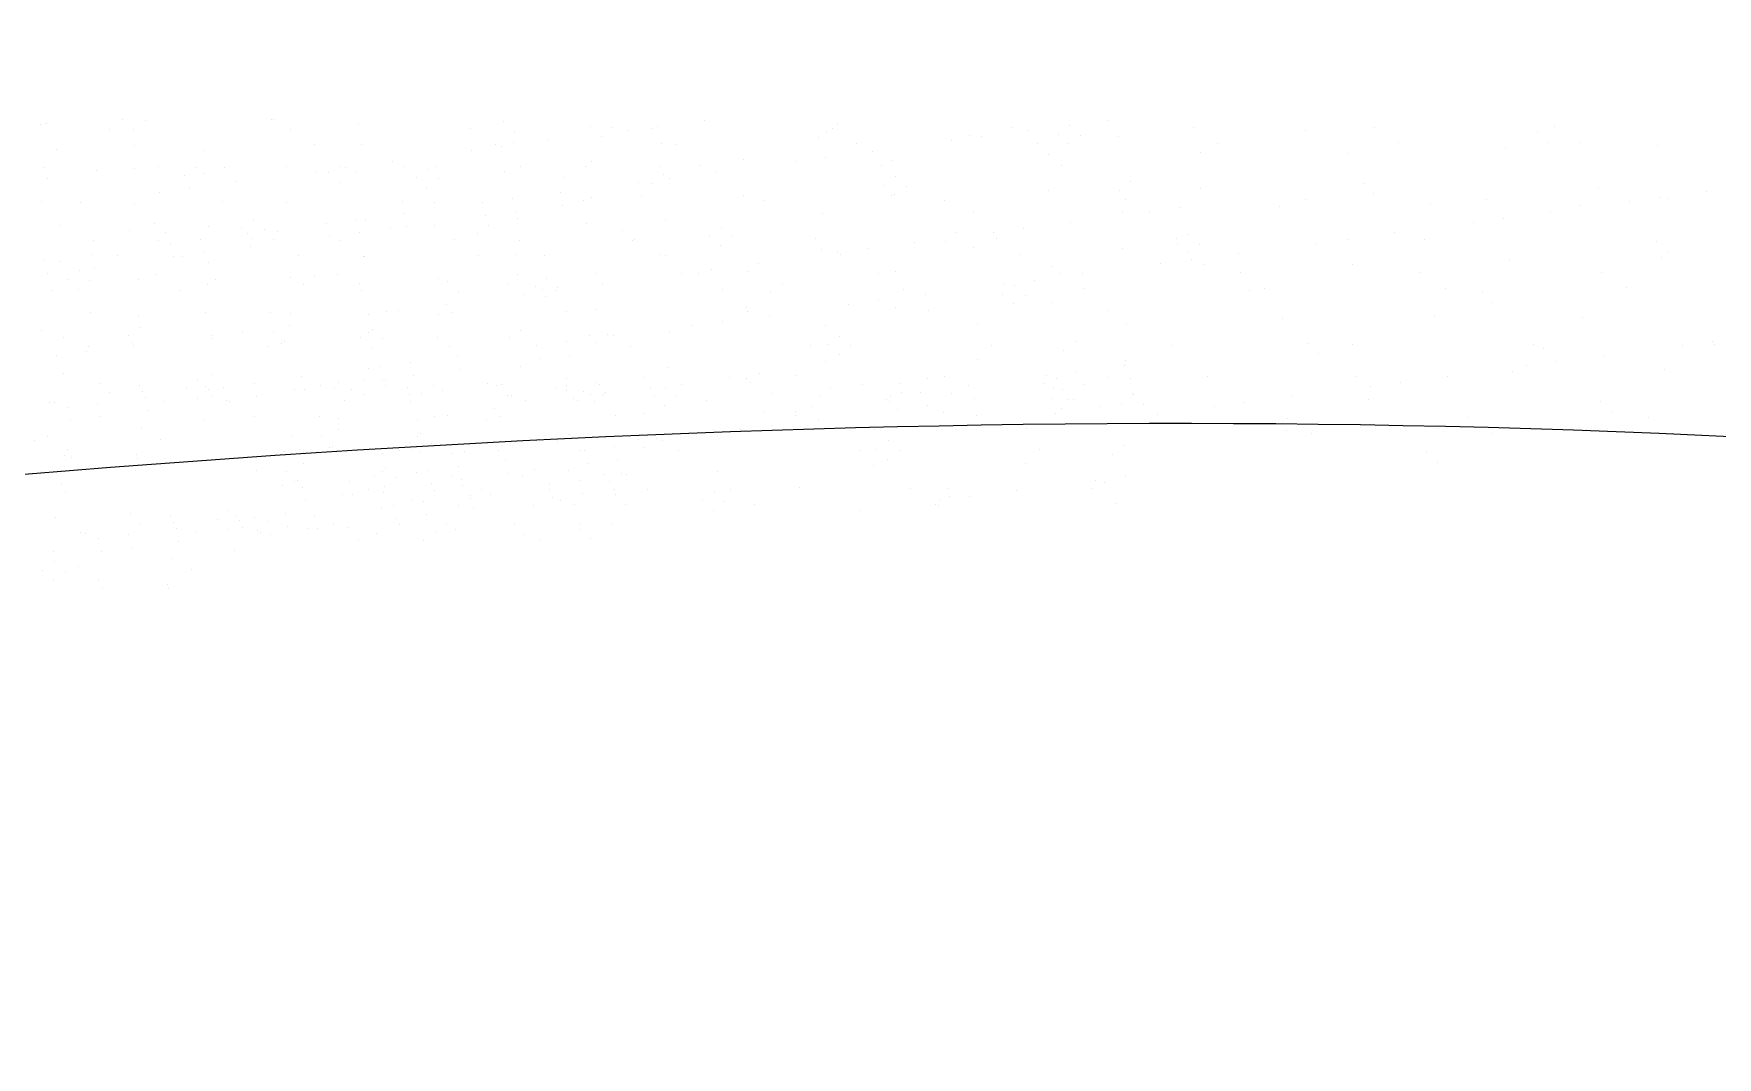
# Model space of a CAD drawing. Header units: millimetres. Extents: x -394 to 6212, y -2458 to 809.
# Drawn here: x 4950.55 to 4979.57, y -2274.2 to -2256.57 of the extents above; entities that cross this region are included whole.
import ezdxf

# ---------------------------------------------------------------- set-up
doc = ezdxf.new("R2010")
doc.units = ezdxf.units.MM
doc.layers.add('2', color=2, linetype='Continuous', lineweight=18, true_color=0xffff00)

msp = doc.modelspace()

# ---------------------------------------------------------------- linework, layer by layer
at = {"layer": '2'}
for p, q in [((4954.64304, -2258.0415), (4954.64304, -2258.0415)), ((4950.67398, -2258.12319), (4950.67398, -2258.12319)), ((4950.76693, -2258.12198), (4950.76693, -2258.12198)), ((4951.85598, -2258.21911), (4951.85598, -2258.21911)), ((4952.08706, -2258.05075), (4952.08706, -2258.05075)), ((4952.27138, -2258.21965), (4952.27138, -2258.21965)), ((4952.47046, -2258.06772), (4952.47046, -2258.06772)), ((4954.69065, -2258.04395), (4954.69065, -2258.04395)), ((4954.97012, -2258.21346), (4954.97012, -2258.21346)), ((4956.14749, -2258.13917), (4956.14749, -2258.13917)), ((4958.08426, -2258.2078), (4958.08426, -2258.2078)), ((4958.64449, -2258.07587), (4958.64449, -2258.07587)), ((4958.82881, -2258.24477), (4958.82881, -2258.24477)), ((4960.14894, -2258.17354), (4960.14894, -2258.17354)), ((4960.53235, -2258.19051), (4960.53235, -2258.19051)), ((4960.78531, -2258.23116), (4960.78531, -2258.23116)), ((4961.1984, -2258.20214), (4961.1984, -2258.20214)), ((4961.30582, -2258.16263), (4961.30582, -2258.16263)), ((4962.1188, -2258.0556), (4962.1188, -2258.0556)), ((4964.20937, -2258.26196), (4964.20937, -2258.26196)), ((4964.31254, -2258.19648), (4964.31254, -2258.19648)), ((4964.40846, -2258.11003), (4964.40846, -2258.11003)), ((4966.68817, -2258.32735), (4966.68817, -2258.32735)), ((4967.42668, -2258.19082), (4967.42668, -2258.19082)), ((4967.69851, -2258.23909), (4967.69851, -2258.23909)), ((4968.21083, -2258.29633), (4968.21083, -2258.29633)), ((4968.40991, -2258.1444), (4968.40991, -2258.1444)), ((4968.59423, -2258.3133), (4968.59423, -2258.3133)), ((4969.05679, -2258.06027), (4969.05679, -2258.06027)), ((4970.54083, -2258.18516), (4970.54083, -2258.18516)), ((4972.47034, -2258.23282), (4972.47034, -2258.23282)), ((4973.65497, -2258.1795), (4973.65497, -2258.1795)), ((4976.4718, -2258.26719), (4976.4718, -2258.26719)), ((4976.76911, -2258.17384), (4976.76911, -2258.17384)), ((4950.93502, -2258.5642), (4950.93502, -2258.5642)), ((4952.27767, -2258.48776), (4952.27767, -2258.48776)), ((4953.49311, -2258.57647), (4953.49311, -2258.57647)), ((4955.39181, -2258.48211), (4955.39181, -2258.48211)), ((4956.194, -2258.47916), (4956.194, -2258.47916)), ((4958.09353, -2258.58554), (4958.09353, -2258.58554)), ((4958.50595, -2258.47645), (4958.50595, -2258.47645)), ((4958.61404, -2258.51701), (4958.61404, -2258.51701)), ((4958.81159, -2258.44578), (4958.81159, -2258.44578)), ((4959.42703, -2258.40998), (4959.42703, -2258.40998)), ((4960.33326, -2258.34244), (4960.33326, -2258.34244)), ((4961.36968, -2258.45804), (4961.36968, -2258.45804)), ((4961.6201, -2258.47079), (4961.6201, -2258.47079)), ((4964.07058, -2258.36074), (4964.07058, -2258.36074)), ((4964.73424, -2258.46513), (4964.73424, -2258.46513)), ((4965.00674, -2258.59347), (4965.00674, -2258.59347)), ((4966.36502, -2258.41465), (4966.36502, -2258.41465)), ((4966.88553, -2258.34612), (4966.88553, -2258.34612)), ((4967.84838, -2258.45947), (4967.84838, -2258.45947)), ((4968.39514, -2258.46523), (4968.39514, -2258.46523)), ((4969.24626, -2258.33962), (4969.24626, -2258.33962)), ((4970.664, -2258.61207), (4970.664, -2258.61207)), ((4970.96252, -2258.45381), (4970.96252, -2258.45381)), ((4974.07666, -2258.44815), (4974.07666, -2258.44815)), ((4975.92298, -2258.52704), (4975.92298, -2258.52704)), ((4976.65612, -2258.43609), (4976.65612, -2258.43609)), ((4977.19081, -2258.44249), (4977.19081, -2258.44249)), ((4978.54057, -2258.49365), (4978.54057, -2258.49365)), ((4950.7155, -2258.87205), (4950.7155, -2258.87205)), ((4952.29326, -2258.88232), (4952.29326, -2258.88232)), ((4952.70353, -2258.85777), (4952.70353, -2258.85777)), ((4953.34045, -2258.86491), (4953.34045, -2258.86491)), ((4953.82964, -2258.86639), (4953.82964, -2258.86639)), ((4954.91085, -2258.84893), (4954.91085, -2258.84893)), ((4955.81768, -2258.85211), (4955.81768, -2258.85211)), ((4955.92227, -2258.87139), (4955.92227, -2258.87139)), ((4956.73525, -2258.76436), (4956.73525, -2258.76436)), ((4956.94379, -2258.86073), (4956.94379, -2258.86073)), ((4957.3419, -2258.89929), (4957.3419, -2258.89929)), ((4957.46894, -2258.8612), (4957.46894, -2258.8612)), ((4958.93182, -2258.84645), (4958.93182, -2258.84645)), ((4960.05793, -2258.85507), (4960.05793, -2258.85507)), ((4960.16984, -2258.76389), (4960.16984, -2258.76389)), ((4961.36133, -2258.85084), (4961.36133, -2258.85084)), ((4962.04596, -2258.84079), (4962.04596, -2258.84079)), ((4962.78743, -2258.7305), (4962.78743, -2258.7305)), ((4963.67325, -2258.76903), (4963.67325, -2258.76903)), ((4964.19376, -2258.7005), (4964.19376, -2258.7005)), ((4965.1601, -2258.83513), (4965.1601, -2258.83513)), ((4965.34552, -2258.74277), (4965.34552, -2258.74277)), ((4968.04641, -2258.64546), (4968.04641, -2258.64546)), ((4968.27424, -2258.82947), (4968.27424, -2258.82947)), ((4973.22209, -2258.62434), (4973.22209, -2258.62434)), ((4950.78386, -2259.06658), (4950.78386, -2259.06658)), ((4951.63692, -2258.91918), (4951.63692, -2258.91918)), ((4953.14136, -2259.01685), (4953.14136, -2259.01685)), ((4953.48476, -2258.96927), (4953.48476, -2258.96927)), ((4954.04348, -2259.11874), (4954.04348, -2259.11874)), ((4955.40176, -2258.93992), (4955.40176, -2258.93992)), ((4955.63837, -2258.95355), (4955.63837, -2258.95355)), ((4955.82269, -2259.12245), (4955.82269, -2259.12245)), ((4956.10235, -2258.93588), (4956.10235, -2258.93588)), ((4957.14281, -2259.05122), (4957.14281, -2259.05122)), ((4957.52622, -2259.06818), (4957.52622, -2259.06818)), ((4958.66044, -2258.94815), (4958.66044, -2258.94815)), ((4959.6988, -2259.04197), (4959.6988, -2259.04197)), ((4960.98147, -2259.12341), (4960.98147, -2259.12341)), ((4961.20325, -2259.13964), (4961.20325, -2259.13964)), ((4961.40233, -2258.9877), (4961.40233, -2258.9877)), ((4961.50198, -2259.05488), (4961.50198, -2259.05488)), ((4962.31497, -2258.94785), (4962.31497, -2258.94785)), ((4965.2047, -2259.17401), (4965.2047, -2259.17401)), ((4965.40379, -2259.02208), (4965.40379, -2259.02208)), ((4965.5881, -2259.19097), (4965.5881, -2259.19097)), ((4969.46422, -2259.11049), (4969.46422, -2259.11049)), ((4973.46567, -2259.14486), (4973.46567, -2259.14486)), ((4950.68163, -2259.46056), (4950.68163, -2259.46056)), ((4951.35171, -2259.47312), (4951.35171, -2259.47312)), ((4952.70999, -2259.2943), (4952.70999, -2259.2943)), ((4953.2305, -2259.22577), (4953.2305, -2259.22577)), ((4953.79578, -2259.4549), (4953.79578, -2259.4549)), ((4954.9048, -2259.4684), (4954.9048, -2259.4684)), ((4956.90992, -2259.44924), (4956.90992, -2259.44924)), ((4957.32713, -2259.22012), (4957.32713, -2259.22012)), ((4957.46289, -2259.48067), (4957.46289, -2259.48067)), ((4958.2897, -2259.47779), (4958.2897, -2259.47779)), ((4958.81021, -2259.40926), (4958.81021, -2259.40926)), ((4959.6232, -2259.30223), (4959.6232, -2259.30223)), ((4960.02406, -2259.44359), (4960.02406, -2259.44359)), ((4960.16379, -2259.38336), (4960.16379, -2259.38336)), ((4961.02957, -2259.349), (4961.02957, -2259.349)), ((4962.78138, -2259.34997), (4962.78138, -2259.34997)), ((4963.1382, -2259.43793), (4963.1382, -2259.43793)), ((4965.33947, -2259.36224), (4965.33947, -2259.36224)), ((4965.38902, -2259.34291), (4965.38902, -2259.34291)), ((4966.25234, -2259.43227), (4966.25234, -2259.43227)), ((4968.04036, -2259.26494), (4968.04036, -2259.26494)), ((4969.26513, -2259.26243), (4969.26513, -2259.26243)), ((4969.36649, -2259.42661), (4969.36649, -2259.42661)), ((4970.65795, -2259.23155), (4970.65795, -2259.23155)), ((4972.48063, -2259.42095), (4972.48063, -2259.42095)), ((4973.64999, -2259.31376), (4973.64999, -2259.31376)), ((4975.59477, -2259.41529), (4975.59477, -2259.41529)), ((4977.5261, -2259.23328), (4977.5261, -2259.23328)), ((4978.05411, -2259.4649), (4978.05411, -2259.4649)), ((4978.57462, -2259.39638), (4978.57462, -2259.39638)), ((4978.70891, -2259.40963), (4978.70891, -2259.40963)), ((4979.3876, -2259.28934), (4979.3876, -2259.28934)), ((4952.28721, -2259.50179), (4952.28721, -2259.50179)), ((4954.33577, -2259.77696), (4954.33577, -2259.77696)), ((4956.11844, -2259.76364), (4956.11844, -2259.76364)), ((4956.93142, -2259.65661), (4956.93142, -2259.65661)), ((4958.3378, -2259.70338), (4958.3378, -2259.70338)), ((4958.85831, -2259.63486), (4958.85831, -2259.63486)), ((4958.88064, -2259.75313), (4958.88064, -2259.75313)), ((4959.67129, -2259.52782), (4959.67129, -2259.52782)), ((4961.43873, -2259.7654), (4961.43873, -2259.7654)), ((4964.13962, -2259.66809), (4964.13962, -2259.66809)), ((4966.75721, -2259.6347), (4966.75721, -2259.6347)), ((4969.3153, -2259.64697), (4969.3153, -2259.64697)), ((4969.78262, -2259.63579), (4969.78262, -2259.63579)), ((4970.30313, -2259.56727), (4970.30313, -2259.56727)), ((4972.01619, -2259.54966), (4972.01619, -2259.54966)), ((4974.63378, -2259.51627), (4974.63378, -2259.51627)), ((4975.88284, -2259.75076), (4975.88284, -2259.75076)), ((4976.69583, -2259.64372), (4976.69583, -2259.64372)), ((4977.19187, -2259.52854), (4977.19187, -2259.52854)), ((4951.00406, -2259.87155), (4951.00406, -2259.87155)), ((4952.19556, -2259.95851), (4952.19556, -2259.95851)), ((4952.63224, -2259.83123), (4952.63224, -2259.83123)), ((4952.81656, -2260.00012), (4952.81656, -2260.00012)), ((4953.56215, -2259.88382), (4953.56215, -2259.88382)), ((4954.13669, -2259.92889), (4954.13669, -2259.92889)), ((4954.23965, -2260.01098), (4954.23965, -2260.01098)), ((4954.52009, -2259.94586), (4954.52009, -2259.94586)), ((4954.75365, -2259.97078), (4954.75365, -2259.97078)), ((4955.59793, -2259.83216), (4955.59793, -2259.83216)), ((4955.64602, -2260.05776), (4955.64602, -2260.05776)), ((4956.16653, -2259.98924), (4956.16653, -2259.98924)), ((4956.26305, -2259.78651), (4956.26305, -2259.78651)), ((4956.69267, -2259.91964), (4956.69267, -2259.91964)), ((4956.97952, -2259.8822), (4956.97952, -2259.8822)), ((4957.45454, -2259.87347), (4957.45454, -2259.87347)), ((4958.19712, -2260.01731), (4958.19712, -2260.01731)), ((4958.39621, -2259.86538), (4958.39621, -2259.86538)), ((4960.07213, -2259.84008), (4960.07213, -2259.84008)), ((4960.69412, -2259.95402), (4960.69412, -2259.95402)), ((4962.19857, -2260.05168), (4962.19857, -2260.05168)), ((4962.39766, -2259.89975), (4962.39766, -2259.89975)), ((4962.58198, -2260.06865), (4962.58198, -2260.06865)), ((4966.45809, -2259.98817), (4966.45809, -2259.98817)), ((4967.09085, -2259.99017), (4967.09085, -2259.99017)), ((4967.61136, -2259.92164), (4967.61136, -2259.92164)), ((4968.42434, -2259.81461), (4968.42434, -2259.81461)), ((4970.45954, -2260.02254), (4970.45954, -2260.02254)), ((4974.00406, -2259.9981), (4974.00406, -2259.9981)), ((4975.36233, -2259.81928), (4975.36233, -2259.81928)), ((4951.57136, -2260.12608), (4951.57136, -2260.12608)), ((4952.69747, -2260.1347), (4952.69747, -2260.1347)), ((4952.90616, -2260.18654), (4952.90616, -2260.18654)), ((4953.42666, -2260.11802), (4953.42666, -2260.11802)), ((4953.47476, -2260.34361), (4953.47476, -2260.34361)), ((4954.28775, -2260.23658), (4954.28775, -2260.23658)), ((4954.32101, -2260.09779), (4954.32101, -2260.09779)), ((4954.6855, -2260.12042), (4954.6855, -2260.12042)), ((4955.81161, -2260.12904), (4955.81161, -2260.12904)), ((4957.79964, -2260.11476), (4957.79964, -2260.11476)), ((4958.92576, -2260.12338), (4958.92576, -2260.12338)), ((4960.87844, -2260.12291), (4960.87844, -2260.12291)), ((4960.91379, -2260.1091), (4960.91379, -2260.1091)), ((4962.38289, -2260.22058), (4962.38289, -2260.22058)), ((4964.02793, -2260.10344), (4964.02793, -2260.10344)), ((4964.13357, -2260.28756), (4964.13357, -2260.28756)), ((4964.39908, -2260.34455), (4964.39908, -2260.34455)), ((4964.91958, -2260.27602), (4964.91958, -2260.27602)), ((4965.73257, -2260.16899), (4965.73257, -2260.16899)), ((4966.25901, -2260.1401), (4966.25901, -2260.1401)), ((4966.75116, -2260.25417), (4966.75116, -2260.25417)), ((4967.14207, -2260.09778), (4967.14207, -2260.09778)), ((4969.30925, -2260.26644), (4969.30925, -2260.26644)), ((4970.25621, -2260.09213), (4970.25621, -2260.09213)), ((4970.26046, -2260.17447), (4970.26046, -2260.17447)), ((4970.44478, -2260.34337), (4970.44478, -2260.34337)), ((4970.64386, -2260.19144), (4970.64386, -2260.19144)), ((4971.31228, -2260.35248), (4971.31228, -2260.35248)), ((4972.67056, -2260.17366), (4972.67056, -2260.17366)), ((4973.19107, -2260.10513), (4973.19107, -2260.10513)), ((4974.51998, -2260.11096), (4974.51998, -2260.11096)), ((4978.52143, -2260.14533), (4978.52143, -2260.14533)), ((4978.70575, -2260.31423), (4978.70575, -2260.31423)), ((4950.73489, -2260.4724), (4950.73489, -2260.4724)), ((4950.99801, -2260.49103), (4950.99801, -2260.49103)), ((4951.54788, -2260.36536), (4951.54788, -2260.36536)), ((4951.59597, -2260.59096), (4951.59597, -2260.59096)), ((4951.99306, -2260.39473), (4951.99306, -2260.39473)), ((4952.95425, -2260.41214), (4952.95425, -2260.41214)), ((4953.11917, -2260.40335), (4953.11917, -2260.40335)), ((4953.5561, -2260.5033), (4953.5561, -2260.5033)), ((4955.1072, -2260.38907), (4955.1072, -2260.38907)), ((4956.23331, -2260.39769), (4956.23331, -2260.39769)), ((4956.257, -2260.40599), (4956.257, -2260.40599)), ((4958.22134, -2260.38341), (4958.22134, -2260.38341)), ((4958.87459, -2260.3726), (4958.87459, -2260.3726)), ((4959.34745, -2260.39203), (4959.34745, -2260.39203)), ((4961.33548, -2260.37775), (4961.33548, -2260.37775)), ((4961.43268, -2260.38487), (4961.43268, -2260.38487)), ((4962.22781, -2260.6304), (4962.22781, -2260.6304)), ((4963.0408, -2260.52337), (4963.0408, -2260.52337)), ((4964.44962, -2260.37209), (4964.44962, -2260.37209)), ((4967.56377, -2260.36643), (4967.56377, -2260.36643)), ((4968.1094, -2260.57229), (4968.1094, -2260.57229)), ((4969.97879, -2260.52804), (4969.97879, -2260.52804)), ((4970.4993, -2260.45951), (4970.4993, -2260.45951)), ((4970.72699, -2260.5389), (4970.72699, -2260.5389)), ((4973.28508, -2260.55117), (4973.28508, -2260.55117)), ((4975.98598, -2260.45386), (4975.98598, -2260.45386)), ((4978.60357, -2260.42047), (4978.60357, -2260.42047)), ((4950.78299, -2260.69799), (4950.78299, -2260.69799)), ((4951.13056, -2260.80657), (4951.13056, -2260.80657)), ((4951.32965, -2260.65464), (4951.32965, -2260.65464)), ((4951.51397, -2260.82353), (4951.51397, -2260.82353)), ((4952.35626, -2260.80914), (4952.35626, -2260.80914)), ((4952.6636, -2260.72322), (4952.6636, -2260.72322)), ((4953.54775, -2260.89609), (4953.54775, -2260.89609)), ((4953.68655, -2260.79732), (4953.68655, -2260.79732)), ((4954.97385, -2260.77575), (4954.97385, -2260.77575)), ((4955.19099, -2260.89499), (4955.19099, -2260.89499)), ((4955.39008, -2260.74306), (4955.39008, -2260.74306)), ((4955.77775, -2260.71756), (4955.77775, -2260.71756)), ((4956.16534, -2260.86271), (4956.16534, -2260.86271)), ((4957.53194, -2260.78802), (4957.53194, -2260.78802)), ((4957.688, -2260.83169), (4957.688, -2260.83169)), ((4958.72343, -2260.87498), (4958.72343, -2260.87498)), ((4958.89189, -2260.7119), (4958.89189, -2260.7119)), ((4959.19245, -2260.92936), (4959.19245, -2260.92936)), ((4959.39153, -2260.77743), (4959.39153, -2260.77743)), ((4960.23283, -2260.69071), (4960.23283, -2260.69071)), ((4960.34902, -2260.87775), (4960.34902, -2260.87775)), ((4961.7073, -2260.69893), (4961.7073, -2260.69893)), ((4962.00603, -2260.70624), (4962.00603, -2260.70624)), ((4962.85042, -2260.65733), (4962.85042, -2260.65733)), ((4963.45197, -2260.86584), (4963.45197, -2260.86584)), ((4965.12017, -2260.70058), (4965.12017, -2260.70058)), ((4965.40851, -2260.66959), (4965.40851, -2260.66959)), ((4967.28702, -2260.88242), (4967.28702, -2260.88242)), ((4967.45342, -2260.90022), (4967.45342, -2260.90022)), ((4967.80752, -2260.81389), (4967.80752, -2260.81389)), ((4968.23431, -2260.69492), (4968.23431, -2260.69492)), ((4968.62051, -2260.70686), (4968.62051, -2260.70686)), ((4971.34846, -2260.68926), (4971.34846, -2260.68926)), ((4974.4626, -2260.6836), (4974.4626, -2260.6836)), ((4977.57674, -2260.67794), (4977.57674, -2260.67794)), ((4950.84686, -2260.9934), (4950.84686, -2260.9934)), ((4951.31488, -2260.97547), (4951.31488, -2260.97547)), ((4953.0853, -2260.99187), (4953.0853, -2260.99187)), ((4956.19944, -2260.98621), (4956.19944, -2260.98621)), ((4957.65725, -2261.23213), (4957.65725, -2261.23213)), ((4957.87232, -2261.00059), (4957.87232, -2261.00059)), ((4959.01553, -2261.05331), (4959.01553, -2261.05331)), ((4959.31358, -2260.98055), (4959.31358, -2260.98055)), ((4959.37676, -2261.09826), (4959.37676, -2261.09826)), ((4959.53604, -2260.98478), (4959.53604, -2260.98478)), ((4959.57585, -2260.94632), (4959.57585, -2260.94632)), ((4962.42773, -2260.97489), (4962.42773, -2260.97489)), ((4963.25288, -2261.01778), (4963.25288, -2261.01778)), ((4965.11575, -2261.16827), (4965.11575, -2261.16827)), ((4965.54187, -2260.96923), (4965.54187, -2260.96923)), ((4965.92874, -2261.06124), (4965.92874, -2261.06124)), ((4967.25433, -2261.05215), (4967.25433, -2261.05215)), ((4967.43865, -2261.22105), (4967.43865, -2261.22105)), ((4967.63774, -2261.06911), (4967.63774, -2261.06911)), ((4968.10335, -2261.19176), (4968.10335, -2261.19176)), ((4968.65601, -2260.96357), (4968.65601, -2260.96357)), ((4971.51385, -2260.98863), (4971.51385, -2260.98863)), ((4971.77015, -2260.95791), (4971.77015, -2260.95791)), ((4974.88429, -2260.95225), (4974.88429, -2260.95225)), ((4975.5153, -2261.02301), (4975.5153, -2261.02301)), ((4975.69962, -2261.1919), (4975.69962, -2261.1919)), ((4977.99843, -2260.94659), (4977.99843, -2260.94659)), ((4951.52313, -2261.37615), (4951.52313, -2261.37615)), ((4952.35021, -2261.42861), (4952.35021, -2261.42861)), ((4953.51116, -2261.36187), (4953.51116, -2261.36187)), ((4954.63727, -2261.37049), (4954.63727, -2261.37049)), ((4954.9678, -2261.39522), (4954.9678, -2261.39522)), ((4956.32376, -2261.40769), (4956.32376, -2261.40769)), ((4956.6253, -2261.35621), (4956.6253, -2261.35621)), ((4956.84427, -2261.33916), (4956.84427, -2261.33916)), ((4957.52589, -2261.40749), (4957.52589, -2261.40749)), ((4957.75141, -2261.36483), (4957.75141, -2261.36483)), ((4959.73945, -2261.35055), (4959.73945, -2261.35055)), ((4960.22678, -2261.31019), (4960.22678, -2261.31019)), ((4962.42398, -2261.52265), (4962.42398, -2261.52265)), ((4962.84437, -2261.2768), (4962.84437, -2261.2768)), ((4962.85359, -2261.34489), (4962.85359, -2261.34489)), ((4963.23696, -2261.41562), (4963.23696, -2261.41562)), ((4964.59524, -2261.2368), (4964.59524, -2261.2368)), ((4965.40246, -2261.28907), (4965.40246, -2261.28907)), ((4965.96773, -2261.33923), (4965.96773, -2261.33923)), ((4969.08187, -2261.33357), (4969.08187, -2261.33357)), ((4972.07919, -2261.47648), (4972.07919, -2261.47648)), ((4974.69678, -2261.4431), (4974.69678, -2261.4431)), ((4977.25487, -2261.45537), (4977.25487, -2261.45537)), ((4950.68042, -2261.675), (4950.68042, -2261.675)), ((4951.06706, -2261.79838), (4951.06706, -2261.79838)), ((4952.18487, -2261.77266), (4952.18487, -2261.77266)), ((4952.38395, -2261.62073), (4952.38395, -2261.62073)), ((4953.62515, -2261.81065), (4953.62515, -2261.81065)), ((4953.63198, -2261.76206), (4953.63198, -2261.76206)), ((4954.15249, -2261.69354), (4954.15249, -2261.69354)), ((4954.68187, -2261.70937), (4954.68187, -2261.70937)), ((4954.96548, -2261.58651), (4954.96548, -2261.58651)), ((4956.18632, -2261.80704), (4956.18632, -2261.80704)), ((4956.32604, -2261.71334), (4956.32604, -2261.71334)), ((4956.38541, -2261.6551), (4956.38541, -2261.6551)), ((4957.51753, -2261.80029), (4957.51753, -2261.80029)), ((4958.7423, -2261.79779), (4958.7423, -2261.79779)), ((4958.94363, -2261.67995), (4958.94363, -2261.67995)), ((4960.13512, -2261.76691), (4960.13512, -2261.76691)), ((4960.44584, -2261.74352), (4960.44584, -2261.74352)), ((4960.54519, -2261.77), (4960.54519, -2261.77)), ((4961.50172, -2261.69222), (4961.50172, -2261.69222)), ((4961.90347, -2261.59117), (4961.90347, -2261.59117)), ((4964.20261, -2261.59491), (4964.20261, -2261.59491)), ((4964.44729, -2261.77789), (4964.44729, -2261.77789)), ((4966.8202, -2261.56152), (4966.8202, -2261.56152)), ((4969.37829, -2261.57379), (4969.37829, -2261.57379)), ((4951.46072, -2262.04792), (4951.46072, -2262.04792)), ((4951.48926, -2261.96466), (4951.48926, -2261.96466)), ((4952.25855, -2261.88533), (4952.25855, -2261.88533)), ((4952.27371, -2261.94088), (4952.27371, -2261.94088)), ((4954.6034, -2261.95901), (4954.6034, -2261.95901)), ((4954.81664, -2261.8976), (4954.81664, -2261.8976)), ((4954.86619, -2261.87826), (4954.86619, -2261.87826)), ((4956.37064, -2261.97593), (4956.37064, -2261.97593)), ((4956.56972, -2261.824), (4956.56972, -2261.824)), ((4957.71755, -2261.95335), (4957.71755, -2261.95335)), ((4959.2117, -2261.94555), (4959.2117, -2261.94555)), ((4959.73221, -2261.87703), (4959.73221, -2261.87703)), ((4959.7803, -2262.10262), (4959.7803, -2262.10262)), ((4960.24675, -2261.89545), (4960.24675, -2261.89545)), ((4960.83169, -2261.94769), (4960.83169, -2261.94769)), ((4963.94583, -2261.94203), (4963.94583, -2261.94203)), ((4964.2482, -2261.92982), (4964.2482, -2261.92982)), ((4964.43252, -2262.09872), (4964.43252, -2262.09872)), ((4964.63161, -2261.94679), (4964.63161, -2261.94679)), ((4967.05997, -2261.93637), (4967.05997, -2261.93637)), ((4968.30864, -2262.01824), (4968.30864, -2262.01824)), ((4968.50772, -2261.86631), (4968.50772, -2261.86631)), ((4970.17411, -2261.93071), (4970.17411, -2261.93071)), ((4972.50917, -2261.90068), (4972.50917, -2261.90068)), ((4972.69349, -2262.06958), (4972.69349, -2262.06958)), ((4973.28826, -2261.92505), (4973.28826, -2261.92505)), ((4976.4024, -2261.91939), (4976.4024, -2261.91939)), ((4976.56961, -2261.9891), (4976.56961, -2261.9891)), ((4978.9761, -2261.93267), (4978.9761, -2261.93267)), ((4979.49661, -2261.86414), (4979.49661, -2261.86414)), ((4979.51654, -2261.91373), (4979.51654, -2261.91373)), ((4950.94021, -2262.11644), (4950.94021, -2262.11644)), ((4956.31999, -2262.33281), (4956.31999, -2262.33281)), ((4956.51993, -2262.29993), (4956.51993, -2262.29993)), ((4957.04043, -2262.23141), (4957.04043, -2262.23141)), ((4957.85342, -2262.12437), (4957.85342, -2262.12437)), ((4957.90151, -2262.34997), (4957.90151, -2262.34997)), ((4958.93758, -2262.29942), (4958.93758, -2262.29942)), ((4959.25979, -2262.17115), (4959.25979, -2262.17115)), ((4961.49567, -2262.31169), (4961.49567, -2262.31169)), ((4964.19656, -2262.21438), (4964.19656, -2262.21438)), ((4966.81415, -2262.181), (4966.81415, -2262.181)), ((4968.53335, -2262.38941), (4968.53335, -2262.38941)), ((4969.34634, -2262.28238), (4969.34634, -2262.28238)), ((4969.37224, -2262.19327), (4969.37224, -2262.19327)), ((4976.04897, -2262.38068), (4976.04897, -2262.38068)), ((4976.28433, -2262.28705), (4976.28433, -2262.28705)), ((4976.80484, -2262.21852), (4976.80484, -2262.21852)), ((4977.61782, -2262.11149), (4977.61782, -2262.11149)), ((4978.66656, -2262.3473), (4978.66656, -2262.3473)), ((4951.06101, -2262.41785), (4951.06101, -2262.41785)), ((4951.67574, -2262.58704), (4951.67574, -2262.58704)), ((4952.37899, -2262.63018), (4952.37899, -2262.63018)), ((4953.18019, -2262.68471), (4953.18019, -2262.68471)), ((4953.37928, -2262.53278), (4953.37928, -2262.53278)), ((4953.5051, -2262.6388), (4953.5051, -2262.6388)), ((4953.6191, -2262.43012), (4953.6191, -2262.43012)), ((4953.82815, -2262.65431), (4953.82815, -2262.65431)), ((4954.34866, -2262.58578), (4954.34866, -2262.58578)), ((4955.16165, -2262.47875), (4955.16165, -2262.47875)), ((4955.49313, -2262.62452), (4955.49313, -2262.62452)), ((4955.73618, -2262.67546), (4955.73618, -2262.67546)), ((4955.80918, -2262.57521), (4955.80918, -2262.57521)), ((4956.22542, -2262.54251), (4956.22542, -2262.54251)), ((4956.56802, -2262.52553), (4956.56802, -2262.52553)), ((4956.61308, -2262.51702), (4956.61308, -2262.51702)), ((4956.61924, -2262.63314), (4956.61924, -2262.63314)), ((4957.00068, -2262.66217), (4957.00068, -2262.66217)), ((4957.08853, -2262.457), (4957.08853, -2262.457)), ((4957.43971, -2262.6212), (4957.43971, -2262.6212)), ((4958.36727, -2262.58748), (4958.36727, -2262.58748)), ((4958.52333, -2262.63115), (4958.52333, -2262.63115)), ((4958.60727, -2262.61886), (4958.60727, -2262.61886)), ((4959.55877, -2262.67444), (4959.55877, -2262.67444)), ((4959.72722, -2262.51136), (4959.72722, -2262.51136)), ((4959.73338, -2262.62748), (4959.73338, -2262.62748)), ((4960.22687, -2262.57689), (4960.22687, -2262.57689)), ((4960.29582, -2262.61754), (4960.29582, -2262.61754)), ((4961.06817, -2262.49017), (4961.06817, -2262.49017)), ((4961.18436, -2262.67721), (4961.18436, -2262.67721)), ((4961.44116, -2262.65557), (4961.44116, -2262.65557)), ((4961.72142, -2262.6132), (4961.72142, -2262.6132)), ((4962.54264, -2262.49839), (4962.54264, -2262.49839)), ((4962.84137, -2262.5057), (4962.84137, -2262.5057)), ((4962.91341, -2262.58415), (4962.91341, -2262.58415)), ((4963.06315, -2262.42986), (4963.06315, -2262.42986)), ((4963.68576, -2262.45678), (4963.68576, -2262.45678)), ((4964.2873, -2262.6653), (4964.2873, -2262.6653)), ((4964.83556, -2262.60755), (4964.83556, -2262.60755)), ((4965.4715, -2262.59642), (4965.4715, -2262.59642)), ((4965.95551, -2262.50004), (4965.95551, -2262.50004)), ((4966.24385, -2262.46905), (4966.24385, -2262.46905)), ((4966.65457, -2262.63676), (4966.65457, -2262.63676)), ((4967.9497, -2262.60189), (4967.9497, -2262.60189)), ((4968.01284, -2262.45794), (4968.01284, -2262.45794)), ((4968.12235, -2262.68188), (4968.12235, -2262.68188)), ((4968.1724, -2262.49911), (4968.1724, -2262.49911)), ((4968.64286, -2262.61335), (4968.64286, -2262.61335)), ((4969.06965, -2262.49438), (4969.06965, -2262.49438)), ((4969.45585, -2262.50632), (4969.45585, -2262.50632)), ((4970.78999, -2262.46572), (4970.78999, -2262.46572)), ((4973.34808, -2262.47799), (4973.34808, -2262.47799)), ((4973.59256, -2262.64143), (4973.59256, -2262.64143)), ((4974.11307, -2262.5729), (4974.11307, -2262.5729)), ((4974.92605, -2262.46587), (4974.92605, -2262.46587)), ((4950.81265, -2262.91311), (4950.81265, -2262.91311)), ((4950.90985, -2262.92023), (4950.90985, -2262.92023)), ((4951.65689, -2262.94016), (4951.65689, -2262.94016)), ((4951.86006, -2262.75594), (4951.86006, -2262.75594)), ((4952.41925, -2262.73596), (4952.41925, -2262.73596)), ((4952.46987, -2262.83313), (4952.46987, -2262.83313)), ((4952.80069, -2262.89883), (4952.80069, -2262.89883)), ((4953.36451, -2262.85361), (4953.36451, -2262.85361)), ((4953.5636, -2262.70168), (4953.5636, -2262.70168)), ((4953.61074, -2262.82292), (4953.61074, -2262.82292)), ((4953.87625, -2262.87991), (4953.87625, -2262.87991)), ((4953.9268, -2262.90745), (4953.9268, -2262.90745)), ((4954.39676, -2262.81138), (4954.39676, -2262.81138)), ((4955.03684, -2262.70258), (4955.03684, -2262.70258)), ((4955.20974, -2262.70435), (4955.20974, -2262.70435)), ((4955.91483, -2262.89317), (4955.91483, -2262.89317)), ((4956.02633, -2262.69445), (4956.02633, -2262.69445)), ((4956.22833, -2262.78953), (4956.22833, -2262.78953)), ((4957.03478, -2262.78567), (4957.03478, -2262.78567)), ((4957.04094, -2262.90179), (4957.04094, -2262.90179)), ((4957.24063, -2262.77313), (4957.24063, -2262.77313)), ((4957.59493, -2262.71485), (4957.59493, -2262.71485)), ((4958.70765, -2262.80005), (4958.70765, -2262.80005)), ((4958.78642, -2262.8018), (4958.78642, -2262.8018)), ((4959.02897, -2262.88751), (4959.02897, -2262.88751)), ((4959.73763, -2262.70983), (4959.73763, -2262.70983)), ((4959.85087, -2262.85277), (4959.85087, -2262.85277)), ((4959.92195, -2262.87873), (4959.92195, -2262.87873)), ((4960.02778, -2262.72882), (4960.02778, -2262.72882)), ((4960.14892, -2262.78001), (4960.14892, -2262.78001)), ((4960.2121, -2262.89772), (4960.2121, -2262.89772)), ((4960.37138, -2262.78424), (4960.37138, -2262.78424)), ((4960.41119, -2262.74578), (4960.41119, -2262.74578)), ((4961.24208, -2262.8075), (4961.24208, -2262.8075)), ((4961.62548, -2262.82446), (4961.62548, -2262.82446)), ((4962.14311, -2262.88185), (4962.14311, -2262.88185)), ((4963.26306, -2262.77435), (4963.26306, -2262.77435)), ((4964.08822, -2262.81724), (4964.08822, -2262.81724)), ((4965.25725, -2262.8762), (4965.25725, -2262.8762)), ((4965.30251, -2262.89592), (4965.30251, -2262.89592)), ((4965.32107, -2262.81232), (4965.32107, -2262.81232)), ((4965.5016, -2262.74399), (4965.5016, -2262.74399)), ((4965.84158, -2262.74379), (4965.84158, -2262.74379)), ((4965.95109, -2262.96773), (4965.95109, -2262.96773)), ((4966.3772, -2262.76869), (4966.3772, -2262.76869)), ((4966.76407, -2262.8607), (4966.76407, -2262.8607)), ((4968.08967, -2262.85161), (4968.08967, -2262.85161)), ((4968.28875, -2262.69968), (4968.28875, -2262.69968)), ((4968.37139, -2262.87054), (4968.37139, -2262.87054)), ((4968.47307, -2262.86857), (4968.47307, -2262.86857)), ((4969.30396, -2262.93029), (4969.30396, -2262.93029)), ((4969.49135, -2262.76303), (4969.49135, -2262.76303)), ((4969.50305, -2262.77836), (4969.50305, -2262.77836)), ((4969.68737, -2262.94725), (4969.68737, -2262.94725)), ((4971.42129, -2262.92728), (4971.42129, -2262.92728)), ((4972.23428, -2262.82025), (4972.23428, -2262.82025)), ((4973.56348, -2262.86678), (4973.56348, -2262.86678)), ((4977.56493, -2262.90115), (4977.56493, -2262.90115)), ((4951.13638, -2263.00869), (4951.13638, -2263.00869)), ((4951.18448, -2263.23429), (4951.18448, -2263.23429)), ((4951.70498, -2263.16576), (4951.70498, -2263.16576)), ((4952.51797, -2263.05873), (4952.51797, -2263.05873)), ((4953.47123, -2263.22732), (4953.47123, -2263.22732)), ((4954.3465, -2263.16133), (4954.3465, -2263.16133)), ((4955.47261, -2263.16995), (4955.47261, -2263.16995)), ((4955.80313, -2263.19468), (4955.80313, -2263.19468)), ((4957.15909, -2263.20714), (4957.15909, -2263.20714)), ((4957.46064, -2263.15567), (4957.46064, -2263.15567)), ((4957.6796, -2263.13862), (4957.6796, -2263.13862)), ((4958.36122, -2263.20695), (4958.36122, -2263.20695)), ((4958.49259, -2263.03159), (4958.49259, -2263.03159)), ((4958.58675, -2263.16429), (4958.58675, -2263.16429)), ((4960.57478, -2263.15001), (4960.57478, -2263.15001)), ((4961.06212, -2263.10965), (4961.06212, -2263.10965)), ((4961.4264, -2262.9764), (4961.4264, -2262.9764)), ((4963.14981, -2263.09817), (4963.14981, -2263.09817)), ((4963.67971, -2263.07626), (4963.67971, -2263.07626)), ((4963.68892, -2263.14435), (4963.68892, -2263.14435)), ((4963.96279, -2262.99114), (4963.96279, -2262.99114)), ((4964.0723, -2263.21508), (4964.0723, -2263.21508)), ((4965.43058, -2263.03626), (4965.43058, -2263.03626)), ((4966.2378, -2263.08853), (4966.2378, -2263.08853)), ((4966.80307, -2263.13869), (4966.80307, -2263.13869)), ((4968.16635, -2263.11858), (4968.16635, -2263.11858)), ((4968.27399, -2263.02051), (4968.27399, -2263.02051)), ((4968.93869, -2262.99122), (4968.93869, -2262.99122)), ((4969.91721, -2263.13303), (4969.91721, -2263.13303)), ((4970.90079, -2262.99581), (4970.90079, -2262.99581)), ((4972.15608, -2263.19336), (4972.15608, -2263.19336)), ((4975.27023, -2263.18771), (4975.27023, -2263.18771)), ((4977.74925, -2263.07004), (4977.74925, -2263.07004)), ((4978.38437, -2263.18205), (4978.38437, -2263.18205)), ((4950.77879, -2263.50163), (4950.77879, -2263.50163)), ((4952.4132, -2263.35544), (4952.4132, -2263.35544)), ((4952.73005, -2263.55314), (4952.73005, -2263.55314)), ((4954.98783, -2263.493), (4954.98783, -2263.493)), ((4955.51721, -2263.50883), (4955.51721, -2263.50883)), ((4955.80081, -2263.38597), (4955.80081, -2263.38597)), ((4957.16138, -2263.5128), (4957.16138, -2263.5128)), ((4957.22074, -2263.45456), (4957.22074, -2263.45456)), ((4959.77897, -2263.47941), (4959.77897, -2263.47941)), ((4961.28118, -2263.54298), (4961.28118, -2263.54298)), ((4962.33706, -2263.49168), (4962.33706, -2263.49168)), ((4962.73881, -2263.39063), (4962.73881, -2263.39063)), ((4963.25932, -2263.32211), (4963.25932, -2263.32211)), ((4965.03795, -2263.39437), (4965.03795, -2263.39437)), ((4967.65554, -2263.36098), (4967.65554, -2263.36098)), ((4972.14218, -2263.40331), (4972.14218, -2263.40331)), ((4972.57778, -2263.46201), (4972.57778, -2263.46201)), ((4974.75977, -2263.36992), (4974.75977, -2263.36992)), ((4975.69192, -2263.45636), (4975.69192, -2263.45636)), ((4977.31786, -2263.38219), (4977.31786, -2263.38219)), ((4978.80606, -2263.4507), (4978.80606, -2263.4507)), ((4950.55747, -2263.57935), (4950.55747, -2263.57935)), ((4951.08478, -2263.84104), (4951.08478, -2263.84104)), ((4951.13005, -2263.7252), (4951.13005, -2263.7252)), ((4952.32154, -2263.81216), (4952.32154, -2263.81216)), ((4954.86751, -2263.76319), (4954.86751, -2263.76319)), ((4955.19804, -2263.78793), (4955.19804, -2263.78793)), ((4955.43874, -2263.75847), (4955.43874, -2263.75847)), ((4955.65198, -2263.69706), (4955.65198, -2263.69706)), ((4955.70153, -2263.67772), (4955.70153, -2263.67772)), ((4956.554, -2263.80039), (4956.554, -2263.80039)), ((4956.85554, -2263.74891), (4956.85554, -2263.74891)), ((4957.02166, -2263.60649), (4957.02166, -2263.60649)), ((4957.0745, -2263.73186), (4957.0745, -2263.73186)), ((4957.20597, -2263.77539), (4957.20597, -2263.77539)), ((4957.40506, -2263.62346), (4957.40506, -2263.62346)), ((4957.75612, -2263.80019), (4957.75612, -2263.80019)), ((4957.98165, -2263.75753), (4957.98165, -2263.75753)), ((4958.35287, -2263.59975), (4958.35287, -2263.59975)), ((4958.55288, -2263.75281), (4958.55288, -2263.75281)), ((4959.57764, -2263.59724), (4959.57764, -2263.59724)), ((4959.96968, -2263.74325), (4959.96968, -2263.74325)), ((4960.04703, -2263.74501), (4960.04703, -2263.74501)), ((4960.56754, -2263.67649), (4960.56754, -2263.67649)), ((4960.97046, -2263.56636), (4960.97046, -2263.56636)), ((4961.08209, -2263.69491), (4961.08209, -2263.69491)), ((4961.38053, -2263.56945), (4961.38053, -2263.56945)), ((4961.66702, -2263.74715), (4961.66702, -2263.74715)), ((4964.78117, -2263.74149), (4964.78117, -2263.74149)), ((4965.08354, -2263.72928), (4965.08354, -2263.72928)), ((4965.28263, -2263.57735), (4965.28263, -2263.57735)), ((4965.46695, -2263.74625), (4965.46695, -2263.74625)), ((4967.89531, -2263.73583), (4967.89531, -2263.73583)), ((4969.14397, -2263.8177), (4969.14397, -2263.8177)), ((4969.34306, -2263.66577), (4969.34306, -2263.66577)), ((4974.5588, -2263.77882), (4974.5588, -2263.77882)), ((4950.67909, -2264.10838), (4950.67909, -2264.10838)), ((4951.20465, -2263.87163), (4951.20465, -2263.87163)), ((4952.33076, -2263.88025), (4952.33076, -2263.88025)), ((4954.38273, -2264.08624), (4954.38273, -2264.08624)), ((4954.91211, -2264.10207), (4954.91211, -2264.10207)), ((4955.19572, -2263.97921), (4955.19572, -2263.97921)), ((4956.55628, -2264.10604), (4956.55628, -2264.10604)), ((4956.61564, -2264.0478), (4956.61564, -2264.0478)), ((4957.15533, -2264.13227), (4957.15533, -2264.13227)), ((4957.35526, -2264.09939), (4957.35526, -2264.09939)), ((4957.87577, -2264.03086), (4957.87577, -2264.03086)), ((4958.68876, -2263.92383), (4958.68876, -2263.92383)), ((4959.17387, -2264.07265), (4959.17387, -2264.07265)), ((4959.77292, -2264.09888), (4959.77292, -2264.09888)), ((4960.09513, -2263.97061), (4960.09513, -2263.97061)), ((4960.61564, -2263.90208), (4960.61564, -2263.90208)), ((4960.67608, -2264.13622), (4960.67608, -2264.13622)), ((4962.33101, -2264.11115), (4962.33101, -2264.11115)), ((4965.0319, -2264.01384), (4965.0319, -2264.01384)), ((4965.26786, -2263.89818), (4965.26786, -2263.89818)), ((4967.64949, -2263.98046), (4967.64949, -2263.98046)), ((4974.74312, -2263.94772), (4974.74312, -2263.94772)), ((4951.03035, -2264.33196), (4951.03035, -2264.33196)), ((4954.83364, -2264.35171), (4954.83364, -2264.35171)), ((4955.04688, -2264.2903), (4955.04688, -2264.2903)), ((4955.09643, -2264.27096), (4955.09643, -2264.27096)), ((4955.184, -2264.38524), (4955.184, -2264.38524)), ((4955.99698, -2264.27821), (4955.99698, -2264.27821)), ((4956.32847, -2264.42398), (4956.32847, -2264.42398)), ((4956.41656, -2264.19974), (4956.41656, -2264.19974)), ((4956.60088, -2264.36863), (4956.60088, -2264.36863)), ((4956.79996, -2264.2167), (4956.79996, -2264.2167)), ((4957.40336, -2264.32499), (4957.40336, -2264.32499)), ((4957.74777, -2264.19299), (4957.74777, -2264.19299)), ((4957.92387, -2264.25646), (4957.92387, -2264.25646)), ((4957.94778, -2264.34605), (4957.94778, -2264.34605)), ((4958.27505, -2264.42066), (4958.27505, -2264.42066)), ((4958.73685, -2264.14943), (4958.73685, -2264.14943)), ((4958.97254, -2264.19049), (4958.97254, -2264.19049)), ((4959.44194, -2264.33825), (4959.44194, -2264.33825)), ((4959.44261, -2264.41832), (4959.44261, -2264.41832)), ((4959.96245, -2264.26973), (4959.96245, -2264.26973)), ((4960.36536, -2264.15961), (4960.36536, -2264.15961)), ((4960.47699, -2264.28815), (4960.47699, -2264.28815)), ((4960.56872, -2264.42694), (4960.56872, -2264.42694)), ((4960.77543, -2264.1627), (4960.77543, -2264.1627)), ((4961.13116, -2264.417), (4961.13116, -2264.417)), ((4962.55675, -2264.41266), (4962.55675, -2264.41266)), ((4963.74875, -2264.38361), (4963.74875, -2264.38361)), ((4965.67089, -2264.407), (4965.67089, -2264.407)), ((4966.30684, -2264.39588), (4966.30684, -2264.39588)), ((4968.78504, -2264.40135), (4968.78504, -2264.40135)), ((4968.84818, -2264.2574), (4968.84818, -2264.2574)), ((4969.00773, -2264.29857), (4969.00773, -2264.29857)), ((4969.36869, -2264.18887), (4969.36869, -2264.18887)), ((4951.10495, -2264.47839), (4951.10495, -2264.47839)), ((4955.23209, -2264.61084), (4955.23209, -2264.61084)), ((4955.87218, -2264.50204), (4955.87218, -2264.50204)), ((4956.04508, -2264.50381), (4956.04508, -2264.50381)), ((4956.57151, -2264.47492), (4956.57151, -2264.47492)), ((4956.75016, -2264.69263), (4956.75016, -2264.69263)), ((4956.75016, -2264.69263), (4956.75016, -2264.69263)), ((4957.06367, -2264.58899), (4957.06367, -2264.58899)), ((4957.27067, -2264.62411), (4957.27067, -2264.62411)), ((4957.45458, -2264.4326), (4957.45458, -2264.4326)), ((4957.87628, -2264.70125), (4957.87628, -2264.70125)), ((4958.07596, -2264.57259), (4958.07596, -2264.57259)), ((4958.08366, -2264.51707), (4958.08366, -2264.51707)), ((4958.43027, -2264.5143), (4958.43027, -2264.5143)), ((4959.16782, -2264.69212), (4959.16782, -2264.69212)), ((4959.49003, -2264.56385), (4959.49003, -2264.56385)), ((4959.62176, -2264.60126), (4959.62176, -2264.60126)), ((4959.86431, -2264.68697), (4959.86431, -2264.68697)), ((4960.01054, -2264.49532), (4960.01054, -2264.49532)), ((4960.57297, -2264.50929), (4960.57297, -2264.50929)), ((4960.75728, -2264.67819), (4960.75728, -2264.67819)), ((4962.07741, -2264.60696), (4962.07741, -2264.60696)), ((4962.2765, -2264.45503), (4962.2765, -2264.45503)), ((4962.46082, -2264.62392), (4962.46082, -2264.62392)), ((4962.97845, -2264.68131), (4962.97845, -2264.68131)), ((4966.09259, -2264.67565), (4966.09259, -2264.67565)), ((4966.13785, -2264.69538), (4966.13785, -2264.69538)), ((4966.15641, -2264.61178), (4966.15641, -2264.61178)), ((4966.33693, -2264.54344), (4966.33693, -2264.54344)), ((4966.67692, -2264.54325), (4966.67692, -2264.54325)), ((4967.4899, -2264.43622), (4967.4899, -2264.43622)), ((4969.20673, -2264.67), (4969.20673, -2264.67)), ((4950.9252, -2264.89644), (4950.9252, -2264.89644)), ((4952.20999, -2264.83903), (4952.20999, -2264.83903)), ((4952.91323, -2264.88217), (4952.91323, -2264.88217)), ((4952.95349, -2264.98795), (4952.95349, -2264.98795)), ((4953.71443, -2264.93669), (4953.71443, -2264.93669)), ((4953.91352, -2264.78476), (4953.91352, -2264.78476)), ((4954.03934, -2264.89078), (4954.03934, -2264.89078)), ((4954.09784, -2264.95366), (4954.09784, -2264.95366)), ((4954.36239, -2264.90629), (4954.36239, -2264.90629)), ((4954.5789, -2264.97848), (4954.5789, -2264.97848)), ((4954.8829, -2264.83777), (4954.8829, -2264.83777)), ((4955.39188, -2264.87145), (4955.39188, -2264.87145)), ((4956.55023, -2264.72551), (4956.55023, -2264.72551)), ((4956.79826, -2264.91823), (4956.79826, -2264.91823)), ((4957.31877, -2264.8497), (4957.31877, -2264.8497)), ((4958.13175, -2264.74267), (4958.13175, -2264.74267)), ((4962.26173, -2264.77586), (4962.26173, -2264.77586)), ((4964.79813, -2264.7906), (4964.79813, -2264.7906)), ((4951.3469, -2265.16509), (4951.3469, -2265.16509)), ((4951.44409, -2265.17221), (4951.44409, -2265.17221)), ((4951.67062, -2265.26067), (4951.67062, -2265.26067)), ((4952.19113, -2265.19215), (4952.19113, -2265.19215)), ((4952.39431, -2265.00792), (4952.39431, -2265.00792)), ((4953.00411, -2265.08511), (4953.00411, -2265.08511)), ((4953.33493, -2265.15081), (4953.33493, -2265.15081)), ((4953.89875, -2265.10559), (4953.89875, -2265.10559)), ((4954.14498, -2265.0749), (4954.14498, -2265.0749)), ((4954.41049, -2265.13189), (4954.41049, -2265.13189)), ((4954.46104, -2265.15943), (4954.46104, -2265.15943)), ((4954.627, -2265.20408), (4954.627, -2265.20408)), ((4954.931, -2265.06336), (4954.931, -2265.06336)), ((4955.26708, -2265.09528), (4955.26708, -2265.09528)), ((4955.43998, -2265.09705), (4955.43998, -2265.09705)), ((4955.72337, -2265.01722), (4955.72337, -2265.01722)), ((4955.96642, -2265.06816), (4955.96642, -2265.06816)), ((4956.14507, -2265.28587), (4956.14507, -2265.28587)), ((4956.45857, -2265.18223), (4956.45857, -2265.18223)), ((4956.84948, -2265.02584), (4956.84948, -2265.02584)), ((4957.27118, -2265.29449), (4957.27118, -2265.29449)), ((4957.47086, -2265.16583), (4957.47086, -2265.16583)), ((4957.66995, -2265.0139), (4957.66995, -2265.0139)), ((4957.82517, -2265.10755), (4957.82517, -2265.10755)), ((4958.83751, -2265.01156), (4958.83751, -2265.01156)), ((4959.01666, -2265.1945), (4959.01666, -2265.1945)), ((4959.25921, -2265.28021), (4959.25921, -2265.28021)), ((4959.96362, -2265.02018), (4959.96362, -2265.02018)), ((4959.96787, -2265.10253), (4959.96787, -2265.10253)), ((4960.15219, -2265.27143), (4960.15219, -2265.27143)), ((4960.52606, -2265.01024), (4960.52606, -2265.01024)), ((4950.89133, -2265.48496), (4950.89133, -2265.48496)), ((4951.71872, -2265.48627), (4951.71872, -2265.48627)), ((4952.23923, -2265.41774), (4952.23923, -2265.41774)), ((4953.05221, -2265.31071), (4953.05221, -2265.31071)), ((4954.00547, -2265.4793), (4954.00547, -2265.4793)), ((4950.70831, -2265.81437), (4950.70831, -2265.81437)), ((4950.90739, -2265.66244), (4950.90739, -2265.66244)), ((4951.09171, -2265.83133), (4951.09171, -2265.83133)), ((4951.31303, -2265.75361), (4951.31303, -2265.75361)), ((4952.94744, -2265.60742), (4952.94744, -2265.60742)), ((4953.26429, -2265.80512), (4953.26429, -2265.80512)), ((4950.89263, -2265.98327), (4950.89263, -2265.98327)), ((4951.66429, -2265.97718), (4951.66429, -2265.97718)), ((4951.73889, -2266.12361), (4951.73889, -2266.12361)), ((4952.85578, -2266.06414), (4952.85578, -2266.06414)), ((4952.865, -2266.13223), (4952.865, -2266.13223))]:
    msp.add_line(p, q, dxfattribs=at)
msp.add_open_spline([(4769.60969, -2239.09753), (4777.4175, -2256.39801), (4786.07109, -2265.01876), (4813.35317, -2272.45293), (4873.1156, -2275.37176), (4927.29378, -2265.8987), (4982.83014, -2261.12349), (5033.0687, -2271.2269), (5054.77347, -2247.95205), (5058.63387, -2236.52227)], degree=3, knots=[2.1012099, 2.1012099, 2.1012099, 2.1012099, 38.63866485, 85.31157277, 139.19870969, 206.24166053, 252.06473455, 308.88312213, 343.05627831, 343.05627831, 343.05627831, 343.05627831], dxfattribs=at)

doc.saveas('drawing.dxf')
